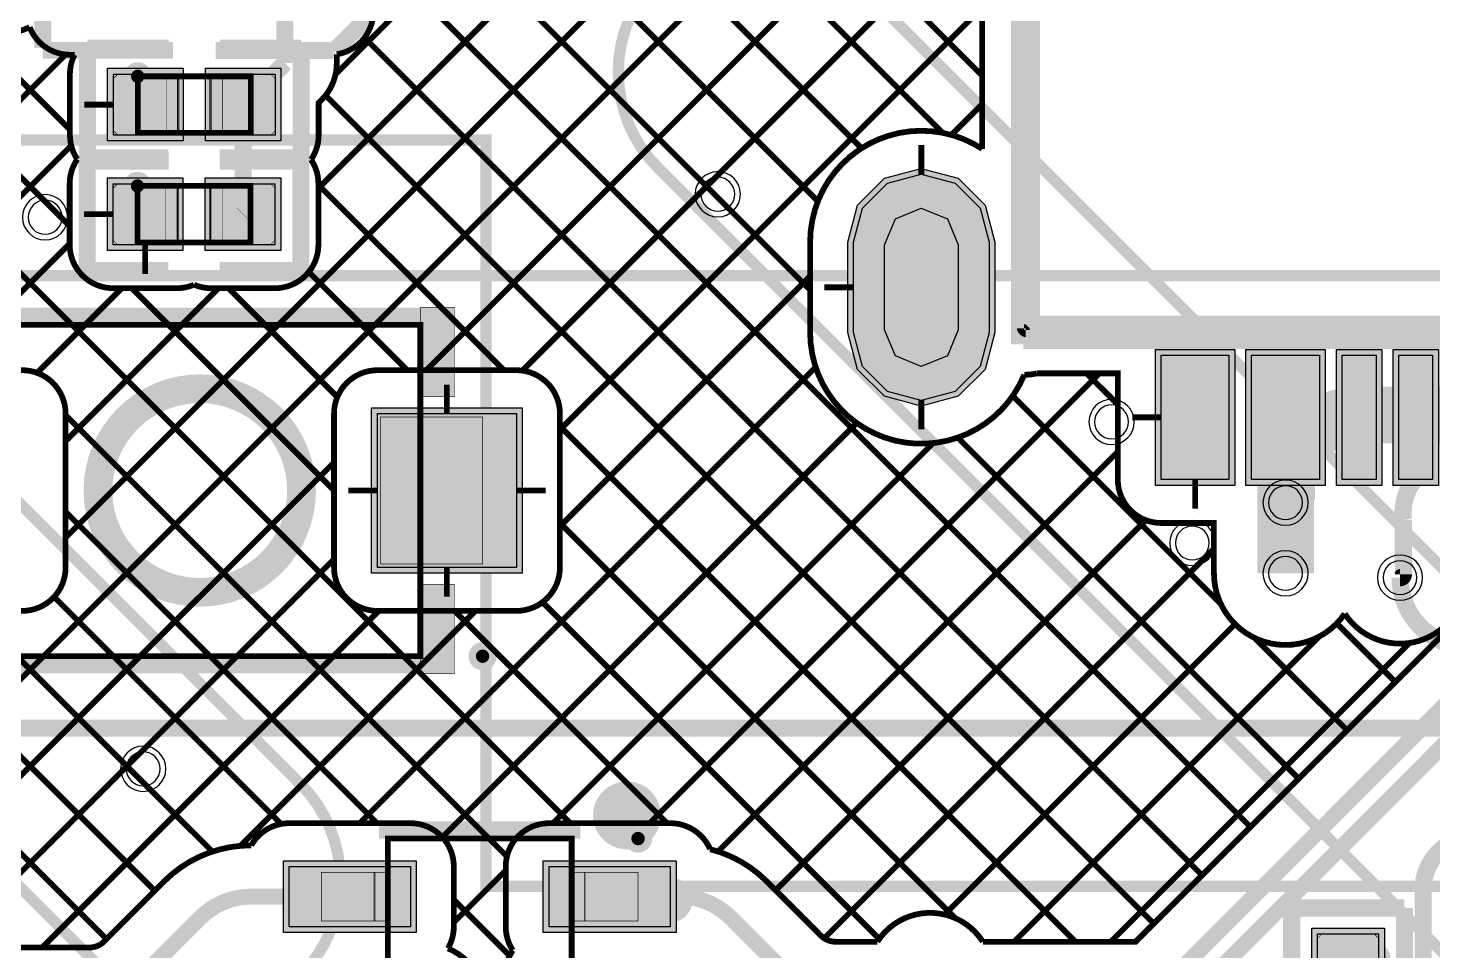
# Model space of a CAD drawing. Header units: millimetres. Extents: x -3 to 238, y -92 to 6.
# Drawn here: x 176.98 to 189.4, y -11.97 to -3.81 of the extents above; entities that cross this region are included whole.
import ezdxf

# ---------------------------------------------------------------- set-up
doc = ezdxf.new("R2010")
doc.units = ezdxf.units.MM
doc.header["$MEASUREMENT"] = 0
for name, color, linetype, true_color in [('Board-Outline-Layer', 7, 'Continuous', 0xff00ff), ('Bottom-Layer', 7, 'Continuous', 0x0000ff), ('Bottom-Paste-Mask-Layer', 7, 'Continuous', 0x800000), ('Bottom-Silkscreen-Layer', 7, 'Continuous', 0x66cc33), ('Bottom-Solder-Mask-Layer', 7, 'Continuous', 0xaa00ff), ('Component-Marking-Layer', 7, 'Continuous', 0x66ffcc), ('Component-Shape-Layer', 7, 'Continuous', 0x00cccc), ('Document-Layer', 7, 'Continuous', 0xffffff), ('Hole-Layer', 7, 'Continuous', 0x222222), ('Multi-Layer', 7, 'Continuous', 0xc0c0c0), ('Pin-Floating-Layer', 7, 'Continuous', 0xff99ff), ('Pin-Soldering-Layer', 7, 'Continuous', 0xcc9999), ('Top-Layer', 7, 'Continuous', 0xff0000), ('Top-Paste-Mask-Layer', 7, 'Continuous', 0x808080), ('Top-Solder-Mask-Layer', 7, 'Continuous', 0x800080)]:
    doc.layers.add(name, color=color, linetype=linetype, true_color=true_color)

msp = doc.modelspace()

# ---------------------------------------------------------------- hatches: boundary and pattern name
at = {"layer": 'Bottom-Layer'}
for points in [[(177.736, -4.758), (177.736, -4.218), (178.302, -4.218), (178.302, -4.758)], [(178.602, -4.758), (178.602, -4.218), (179.167, -4.218), (179.167, -4.758)], [(177.734, -5.727), (177.734, -5.187), (178.299, -5.187), (178.299, -5.727)], [(178.599, -5.727), (178.599, -5.187), (179.165, -5.187), (179.165, -5.727)], [(185.479, -6.503), (185.399, -6.803), (185.179, -7.023), (184.879, -7.103), (184.579, -7.023), (184.36, -6.803), (184.279, -6.503), (184.279, -5.703), (184.36, -5.403), (184.579, -5.183), (184.879, -5.103), (185.179, -5.183), (185.399, -5.403), (185.479, -5.703)], [(187.599, -6.703), (187.599, -7.803), (186.999, -7.803), (186.999, -6.703)], [(188.399, -6.703), (188.399, -7.803), (187.799, -7.803), (187.799, -6.703)], [(188.599, -7.803), (188.599, -6.703), (188.899, -6.703), (188.899, -7.803)], [(189.099, -7.803), (189.099, -6.703), (189.399, -6.703), (189.399, -7.803)], [(180.07, -8.58), (180.07, -7.22), (181.3, -7.22), (181.3, -8.58)], [(179.29, -11.224), (180.362, -11.224), (180.362, -11.756), (179.29, -11.756)], [(181.588, -11.224), (182.66, -11.224), (182.66, -11.756), (181.588, -11.756)], [(188.382, -11.819), (188.922, -11.819), (188.922, -12.385), (188.382, -12.385)]]:
    msp.add_hatch(color=256, dxfattribs=at).paths.add_polyline_path(points)
at = {"layer": 'Bottom-Paste-Mask-Layer'}
for points in [[(178.317, -4.258), (178.317, -4.718), (178.277, -4.758), (177.776, -4.758), (177.736, -4.718), (177.736, -4.258), (177.776, -4.218), (178.277, -4.218)], [(178.317, -4.258), (178.317, -4.718), (178.277, -4.758), (177.776, -4.758), (177.736, -4.718), (177.736, -4.258), (177.776, -4.218), (178.277, -4.218)], [(178.587, -4.258), (178.587, -4.718), (178.627, -4.758), (179.127, -4.758), (179.167, -4.718), (179.167, -4.258), (179.127, -4.218), (178.627, -4.218)], [(178.587, -4.258), (178.587, -4.718), (178.627, -4.758), (179.127, -4.758), (179.167, -4.718), (179.167, -4.258), (179.127, -4.218), (178.627, -4.218)], [(178.314, -5.227), (178.314, -5.687), (178.274, -5.727), (177.774, -5.727), (177.734, -5.687), (177.734, -5.227), (177.774, -5.187), (178.274, -5.187)], [(178.314, -5.227), (178.314, -5.687), (178.274, -5.727), (177.774, -5.727), (177.734, -5.687), (177.734, -5.227), (177.774, -5.187), (178.274, -5.187)], [(178.584, -5.227), (178.584, -5.687), (178.624, -5.727), (179.125, -5.727), (179.165, -5.687), (179.165, -5.227), (179.125, -5.187), (178.624, -5.187)], [(178.584, -5.227), (178.584, -5.687), (178.624, -5.727), (179.125, -5.727), (179.165, -5.687), (179.165, -5.227), (179.125, -5.187), (178.624, -5.187)], [(185.479, -6.503), (185.399, -6.803), (185.179, -7.023), (184.879, -7.103), (184.579, -7.023), (184.36, -6.803), (184.279, -6.503), (184.279, -5.703), (184.36, -5.403), (184.579, -5.183), (184.879, -5.103), (185.179, -5.183), (185.399, -5.403), (185.479, -5.703)], [(180.07, -8.58), (180.07, -7.22), (181.3, -7.22), (181.3, -8.58)], [(179.29, -11.224), (180.362, -11.224), (180.362, -11.756), (179.29, -11.756)], [(181.588, -11.224), (182.66, -11.224), (182.66, -11.756), (181.588, -11.756)], [(188.882, -12.4), (188.422, -12.4), (188.382, -12.36), (188.382, -11.859), (188.422, -11.819), (188.882, -11.819), (188.922, -11.859), (188.922, -12.36)], [(188.882, -12.4), (188.422, -12.4), (188.382, -12.36), (188.382, -11.859), (188.422, -11.819), (188.882, -11.819), (188.922, -11.859), (188.922, -12.36)]]:
    msp.add_hatch(color=256, dxfattribs=at).paths.add_polyline_path(points)
at = {"layer": 'Bottom-Silkscreen-Layer'}
for points in [[(180.45, -6.283), (180.45, -7.068), (180.755, -7.068), (180.755, -6.283)], [(180.45, -6.283), (180.45, -7.068), (180.755, -7.068), (180.755, -6.283)], [(180.45, -9.517), (180.45, -8.732), (180.755, -8.732), (180.755, -9.517)], [(180.45, -9.517), (180.45, -8.732), (180.755, -8.732), (180.755, -9.517)]]:
    msp.add_hatch(color=256, dxfattribs=at).paths.add_polyline_path(points)
at = {"layer": 'Bottom-Solder-Mask-Layer'}
for points in [[(177.685, -4.809), (177.685, -4.167), (178.352, -4.167), (178.352, -4.809)], [(178.551, -4.809), (178.551, -4.167), (179.218, -4.167), (179.218, -4.809)], [(185.53, -6.503), (185.443, -6.829), (185.205, -7.067), (184.879, -7.154), (184.554, -7.067), (184.316, -6.829), (184.228, -6.503), (184.228, -5.703), (184.316, -5.378), (184.554, -5.139), (184.879, -5.052), (185.205, -5.139), (185.443, -5.378), (185.53, -5.703)], [(177.683, -5.778), (177.683, -5.136), (178.35, -5.136), (178.35, -5.778)], [(178.549, -5.778), (178.549, -5.136), (179.216, -5.136), (179.216, -5.778)], [(187.65, -6.652), (187.65, -7.854), (186.949, -7.854), (186.949, -6.652)], [(188.45, -6.652), (188.45, -7.854), (187.749, -7.854), (187.749, -6.652)], [(188.549, -7.854), (188.549, -6.652), (188.95, -6.652), (188.95, -7.854)], [(189.049, -7.854), (189.049, -6.652), (189.45, -6.652), (189.45, -7.854)], [(180.019, -8.631), (180.019, -7.169), (181.351, -7.169), (181.351, -8.631)], [(179.239, -11.173), (180.413, -11.173), (180.413, -11.807), (179.239, -11.807)], [(181.537, -11.173), (182.711, -11.173), (182.711, -11.807), (181.537, -11.807)], [(188.331, -11.769), (188.973, -11.769), (188.973, -12.436), (188.331, -12.436)]]:
    msp.add_hatch(color=256, dxfattribs=at).paths.add_polyline_path(points)
at = {"layer": 'Component-Marking-Layer'}
for points in [[(177.892, -4.238, 1), (178.012, -4.238, 1)], [(177.892, -4.238, 1), (178.012, -4.238, 1)], [(177.89, -5.207, 1), (178.009, -5.207, 1)], [(177.89, -5.207, 1), (178.009, -5.207, 1)], [(180.941, -9.365, 1), (181.06, -9.365, 1)], [(180.941, -9.365, 1), (181.06, -9.365, 1)], [(182.315, -10.977, 1), (182.435, -10.977, 1)], [(182.315, -10.977, 1), (182.435, -10.977, 1)]]:
    msp.add_hatch(color=256, dxfattribs=at).paths.add_polyline_path(points)
at = {"layer": 'Hole-Layer'}
msp.add_hatch(color=256, dxfattribs=at).paths.add_polyline_path([(185.204, -6.478), (185.109, -6.708), (184.879, -6.803), (184.65, -6.708), (184.554, -6.478), (184.554, -5.728), (184.65, -5.498), (184.879, -5.403), (185.109, -5.498), (185.204, -5.728)])
at = {"layer": 'Multi-Layer'}
msp.add_hatch(color=256, dxfattribs=at).paths.add_polyline_path([(185.479, -6.503), (185.399, -6.803), (185.179, -7.023), (184.879, -7.103), (184.579, -7.023), (184.36, -6.803), (184.279, -6.503), (184.279, -5.703), (184.36, -5.403), (184.579, -5.183), (184.879, -5.103), (185.179, -5.183), (185.399, -5.403), (185.479, -5.703)])
msp.add_hatch(color=256, dxfattribs=at).paths.add_polyline_path([(185.479, -6.503), (185.399, -6.803), (185.179, -7.023), (184.879, -7.103), (184.579, -7.023), (184.36, -6.803), (184.279, -6.503), (184.279, -5.703), (184.36, -5.403), (184.579, -5.183), (184.879, -5.103), (185.179, -5.183), (185.399, -5.403), (185.479, -5.703)])
msp.add_hatch(color=256, dxfattribs=at).paths.add_polyline_path([(185.479, -6.503), (185.399, -6.803), (185.179, -7.023), (184.879, -7.103), (184.579, -7.023), (184.36, -6.803), (184.279, -6.503), (184.279, -5.703), (184.36, -5.403), (184.579, -5.183), (184.879, -5.103), (185.179, -5.183), (185.399, -5.403), (185.479, -5.703)])
at = {"layer": 'Pin-Floating-Layer'}
for points in [[(180.04, -11.275), (180.04, -11.705), (180.172, -11.705), (180.172, -11.275)], [(180.04, -11.275), (180.04, -11.705), (180.172, -11.705), (180.172, -11.275)], [(181.778, -11.275), (181.778, -11.705), (181.91, -11.705), (181.91, -11.275)], [(181.778, -11.275), (181.778, -11.705), (181.91, -11.705), (181.91, -11.275)]]:
    msp.add_hatch(color=256, dxfattribs=at).paths.add_polyline_path(points)
at = {"layer": 'Pin-Soldering-Layer'}
for points in [[(178.203, -4.738), (178.203, -4.238), (177.953, -4.238), (177.953, -4.738)], [(178.203, -4.738), (178.203, -4.238), (177.953, -4.238), (177.953, -4.738)], [(178.703, -4.238), (178.703, -4.738), (178.953, -4.738), (178.953, -4.238)], [(178.703, -4.238), (178.703, -4.738), (178.953, -4.738), (178.953, -4.238)], [(178.2, -5.707), (178.2, -5.207), (177.95, -5.207), (177.95, -5.707)], [(178.2, -5.707), (178.2, -5.207), (177.95, -5.207), (177.95, -5.707)], [(178.701, -5.207), (178.701, -5.707), (178.951, -5.707), (178.951, -5.207)], [(178.701, -5.207), (178.701, -5.707), (178.951, -5.707), (178.951, -5.207)], [(181, -8.55), (181, -7.25), (180.1, -7.25), (180.1, -8.55)], [(181, -8.55), (181, -7.25), (180.1, -7.25), (180.1, -8.55)], [(180.05, -11.275), (180.05, -11.705), (179.575, -11.705), (179.575, -11.275)], [(180.05, -11.275), (180.05, -11.705), (179.575, -11.705), (179.575, -11.275)], [(181.9, -11.275), (181.9, -11.705), (182.375, -11.705), (182.375, -11.275)], [(181.9, -11.275), (181.9, -11.705), (182.375, -11.705), (182.375, -11.275)]]:
    msp.add_hatch(color=256, dxfattribs=at).paths.add_polyline_path(points)
at = {"layer": 'Top-Layer'}
msp.add_hatch(color=256, dxfattribs=at).paths.add_polyline_path([(185.479, -6.503), (185.399, -6.803), (185.179, -7.023), (184.879, -7.103), (184.579, -7.023), (184.36, -6.803), (184.279, -6.503), (184.279, -5.703), (184.36, -5.403), (184.579, -5.183), (184.879, -5.103), (185.179, -5.183), (185.399, -5.403), (185.479, -5.703)])
at = {"layer": 'Top-Paste-Mask-Layer'}
msp.add_hatch(color=256, dxfattribs=at).paths.add_polyline_path([(185.479, -6.503), (185.399, -6.803), (185.179, -7.023), (184.879, -7.103), (184.579, -7.023), (184.36, -6.803), (184.279, -6.503), (184.279, -5.703), (184.36, -5.403), (184.579, -5.183), (184.879, -5.103), (185.179, -5.183), (185.399, -5.403), (185.479, -5.703)])
at = {"layer": 'Top-Solder-Mask-Layer'}
msp.add_hatch(color=256, dxfattribs=at).paths.add_polyline_path([(185.53, -6.503), (185.443, -6.829), (185.205, -7.067), (184.879, -7.154), (184.554, -7.067), (184.316, -6.829), (184.228, -6.503), (184.228, -5.703), (184.316, -5.378), (184.554, -5.139), (184.879, -5.052), (185.205, -5.139), (185.443, -5.378), (185.53, -5.703)])

# ---------------------------------------------------------------- linework, layer by layer
at = {"layer": 'Board-Outline-Layer', "const_width": 0.254}
msp.add_lwpolyline([(196.087, -0.003), (195.198, -0.003), (195.198, -6.48), (185.8, -6.48), (185.8, -0.003), (184.911, -0.003)], dxfattribs=at)
msp.add_lwpolyline([(196.087, -0.003), (195.198, -0.003), (195.198, -6.48), (185.8, -6.48), (185.8, -0.003), (184.911, -0.003)], dxfattribs=at)
at = {"layer": 'Board-Outline-Layer', "const_width": 0.1}
msp.add_lwpolyline([(185.801, -6.493, -0.414), (185.788, -6.48)], format="xyb", dxfattribs=at)
at = {"layer": 'Bottom-Layer'}
for points, const_width in [([(178.165, -0.396), (183.896, -6.127)], 0.0508), ([(179.019, -0.396), (183.965, -5.342)], 0.0508), ([(179.549, -5.227), (184.379, -0.396)], 0.0508), ([(179.7, -4.221), (183.525, -0.396)], 0.0508), ([(179.873, -0.396), (184.351, -4.874)], 0.0508), ([(180.727, -0.396), (185.069, -4.738)], 0.0508), ([(177.314, -8.316), (183.896, -1.734)], 0.0508), ([(174.056, -2.267), (177.35, -5.561)], 0.0508), ([(174.544, -11.94), (183.896, -2.588)], 0.0508), ([(174.056, -3.121), (181.776, -10.841)], 0.0508), ([(180.035, -3.121), (187.788, -10.874)], 0.0508), ([(179.252, -3.264), (179.252, -4.121)], 0.152), ([(180.502, -6.836), (184.073, -3.266)], 0.0508), ([(181.352, -6.84), (184.559, -3.633)], 0.0508), ([(181.684, -7.363), (185.417, -3.63)], 0.0508), ([(184.872, -3.687), (185.417, -4.232)], 0.0508), ([(176.395, -3.751), (177.352, -4.709)], 0.0508), ([(179.957, -3.897), (187.361, -11.301)], 0.0508), ([(169.419, -11.94), (177.314, -4.045)], 0.0508), ([(179.252, -4.121), (178.884, -4.488)], 0.152), ([(170.139, -4.33), (177.675, -11.865)], 0.0508), ([(177.739, -4.488), (177.479, -4.488)], 0.0508), ([(178.884, -4.488), (178.884, -5.455)], 0.152), ([(179.612, -4.406), (186.934, -11.728)], 0.0508), ([(185.145, -4.756), (185.417, -4.484)], 0.0508), ([(170.273, -11.94), (177.364, -4.85)], 0.0508), ([(184.879, -5.106), (184.879, -4.846)], 0.0508), ([(179.549, -5.197), (181.188, -6.836)], 0.0508), ([(177.736, -5.457), (177.477, -5.457)], 0.0508), ([(178.884, -5.455), (178.882, -5.457)], 0.152), ([(176.231, -6.836), (177.35, -5.717)], 0.0508), ([(178.017, -5.724), (178.017, -5.984)], 0.0508), ([(179.464, -5.967), (180.334, -6.836)], 0.0508), ([(177.062, -6.86), (177.811, -6.111)], 0.0508), ([(177.314, -7.462), (178.665, -6.111)], 0.0508), ([(177.9, -6.111), (179.687, -7.898)], 0.0508), ([(178.754, -6.111), (179.716, -7.073)], 0.0508), ([(181.684, -8.217), (183.896, -6.005)], 0.0508), ([(184.282, -6.103), (184.023, -6.103)], 0.0508), ([(179.914, -10.841), (183.945, -6.81)], 0.0508), ([(180.685, -7.223), (180.685, -6.963)], 0.0508), ([(182.477, -10.841), (186.454, -6.864)], 0.0508), ([(186.34, -6.864), (186.616, -7.139)], 0.0508), ([(184.879, -7.1), (184.879, -7.36)], 0.0508), ([(185.687, -7.064), (187.528, -8.905)], 0.0508), ([(188.099, -8.007), (188.099, -7.253)], 0.5), ([(189.249, -7.253), (189.249, -7.791)], 0.152), ([(177.314, -7.233), (181.215, -11.135)], 0.0508), ([(180.645, -10.964), (184.307, -7.303)], 0.0508), ([(181.684, -7.332), (186.241, -11.889)], 0.0508), ([(187.002, -7.253), (186.743, -7.253)], 0.0508), ([(185.201, -7.432), (188.215, -10.447)], 0.0508), ([(181.623, -10.841), (184.982, -7.481)], 0.0508), ([(183.081, -11.091), (186.616, -7.556)], 0.0508), ([(175.398, -11.94), (179.687, -7.651)], 0.0508), ([(187.299, -7.8), (187.299, -8.06)], 0.0508), ([(188.099, -8.632), (188.099, -8.007)], 0.5), ([(180.073, -7.9), (179.814, -7.9)], 0.0508), ([(181.298, -7.9), (181.557, -7.9)], 0.0508), ([(177.314, -8.087), (180.067, -10.841)], 0.0508), ([(181.684, -8.186), (185.177, -11.68)], 0.0508), ([(183.591, -11.435), (186.864, -8.162)], 0.0508), ([(189.141, -8.157), (189.141, -8.64)], 0.152), ([(184.021, -11.859), (187.466, -8.414)], 0.0508), ([(176.253, -11.94), (179.687, -8.506)], 0.0508), ([(180.685, -8.577), (180.685, -8.837)], 0.0508), ([(177.212, -8.84), (179.219, -10.847)], 0.0508), ([(175.619, -8.955), (178.102, -11.438)], 0.0508), ([(176.482, -8.964), (178.611, -11.092)], 0.0508), ([(177.107, -11.94), (180.083, -8.964)], 0.0508), ([(178.86, -11.041), (180.937, -8.964)], 0.0508), ([(180.753, -8.964), (182.63, -10.841)], 0.0508), ([(181.53, -8.887), (184.507, -11.864)], 0.0508), ([(185.085, -11.649), (187.653, -9.081)], 0.0508), ([(187.077, -12.227), (190.263, -9.04)], 0.14), ([(188.552, -9.075), (189.07, -9.593)], 0.0508), ([(185.7, -11.889), (188.397, -9.191)], 0.0508), ([(187.248, -12.398), (190.434, -9.211)], 0.14), ([(187.826, -9.204), (188.643, -10.02)], 0.0508), ([(186.554, -11.889), (189.195, -9.248)], 0.0508), ([(180.746, -11.718), (181.205, -11.258)], 0.0508), ([(178.955, -11.49), (179.826, -11.49)], 0.14), ([(182.124, -11.49), (182.743, -11.49)], 0.14), ([(189.315, -12.699), (189.315, -11.424)], 0.152), ([(180.746, -11.519), (181.24, -12.013)], 0.0508), ([(177.975, -12.207), (178.506, -11.676)], 0.14), ([(183.192, -11.676), (183.672, -12.156)], 0.14)]:
    msp.add_lwpolyline(points, dxfattribs=dict(at, const_width=const_width))
for points, const_width in [([(176.154, -3.284, 0.553), (176.996, -3.803, 0.31), (177.354, -4.047), (177.393, -4.047, 0.116), (177.352, -4.218)], 0.0508), ([(185.417, -3.527), (185.417, -4.879, 0.596), (183.896, -5.703), (183.896, -6.503, 0.822), (185.789, -6.876, 0.007), (185.801, -6.876, 0.065), (185.899, -6.864), (186.616, -6.864), (186.616, -7.803, 0.414), (186.999, -8.187), (187.466, -8.187), (187.466, -8.632, 0.738), (188.622, -8.989, 0.307), (189.228, -9.242, 0.307), (189.685, -8.772, 0.062)], 0.0508), ([(177.352, -4.218), (177.352, -4.758, 0.148), (177.417, -4.971, 0.151), (177.35, -5.187), (177.35, -5.727, 0.414), (177.734, -6.111), (178.299, -6.111, 0.101), (178.449, -6.08, 0.101), (178.599, -6.111), (179.165, -6.111, 0.414), (179.549, -5.727), (179.549, -5.187, 0.148), (179.484, -4.974, 0.151), (179.551, -4.758), (179.551, -4.472), (179.577, -4.446, 0.199), (179.711, -4.121), (179.711, -4.043, 0.369), (180.035, -3.664)], 0.0508), ([(179.687, -8.58, 0.414), (180.07, -8.964), (181.3, -8.964, 0.414), (181.684, -8.58), (181.684, -7.22, 0.414), (181.3, -6.836), (180.07, -6.836, 0.414), (179.687, -7.22), (179.687, -8.58)], 0.0508), ([(189.249, -7.791, 0.209), (189.141, -8.157)], 0.152), ([(189.111, -8.67, 0.414), (189.141, -8.64)], 0.152), ([(189.786, -8.876), (186.774, -11.889), (185.423, -11.889, 0.547), (184.49, -11.889), (184.121, -11.889, -0.199), (183.992, -11.836), (183.512, -11.355, 0.135), (183.012, -11.071, 0.298), (182.66, -10.841), (181.588, -10.841, 0.414), (181.205, -11.224), (181.205, -11.756, 0.145), (181.267, -11.965, 0.145), (181.205, -12.174)], 0.0508), ([(180.865, -12.063, 0.097), (180.694, -11.948, 0.132), (180.746, -11.756), (180.746, -11.224, 0.414), (180.362, -10.841), (179.29, -10.841, 0.271), (178.955, -11.037, 0.199), (178.185, -11.355), (177.654, -11.887, -0.199), (177.526, -11.94), (169.255, -11.94)], 0.0508), ([(189.774, -10.965, 0.414), (189.315, -11.424)], 0.152), ([(178.955, -11.49, 0.199), (178.506, -11.676)], 0.14), ([(183.192, -11.676, 0.199), (182.743, -11.49)], 0.14)]:
    msp.add_lwpolyline(points, format="xyb", dxfattribs=dict(at, const_width=const_width))
for points in [[(177.736, -4.758), (177.736, -4.218), (178.302, -4.218), (178.302, -4.758)], [(178.602, -4.758), (178.602, -4.218), (179.167, -4.218), (179.167, -4.758)], [(177.734, -5.727), (177.734, -5.187), (178.299, -5.187), (178.299, -5.727)], [(178.599, -5.727), (178.599, -5.187), (179.165, -5.187), (179.165, -5.727)], [(185.479, -6.503), (185.399, -6.803), (185.179, -7.023), (184.879, -7.103), (184.579, -7.023), (184.36, -6.803), (184.279, -6.503), (184.279, -5.703), (184.36, -5.403), (184.579, -5.183), (184.879, -5.103), (185.179, -5.183), (185.399, -5.403), (185.479, -5.703)], [(187.599, -6.703), (187.599, -7.803), (186.999, -7.803), (186.999, -6.703)], [(188.399, -6.703), (188.399, -7.803), (187.799, -7.803), (187.799, -6.703)], [(188.599, -7.803), (188.599, -6.703), (188.899, -6.703), (188.899, -7.803)], [(189.099, -7.803), (189.099, -6.703), (189.399, -6.703), (189.399, -7.803)], [(180.07, -8.58), (180.07, -7.22), (181.3, -7.22), (181.3, -8.58)], [(179.29, -11.224), (180.362, -11.224), (180.362, -11.756), (179.29, -11.756)], [(181.588, -11.224), (182.66, -11.224), (182.66, -11.756), (181.588, -11.756)], [(188.382, -11.819), (188.922, -11.819), (188.922, -12.385), (188.382, -12.385)]]:
    msp.add_lwpolyline(points, close=True, dxfattribs=at)
at = {"layer": 'Bottom-Layer', "const_width": 0.0508}
msp.add_lwpolyline([(175.317, -8.58, 0.414), (175.7, -8.964), (176.93, -8.964, 0.414), (177.314, -8.58), (177.314, -7.22, 0.414), (176.93, -6.836), (175.7, -6.836, 0.414), (175.317, -7.22), (175.317, -7.33, 0.377), (174.808, -7.908, 0.377), (175.317, -8.487)], format="xyb", close=True, dxfattribs=at)
at = {"layer": 'Bottom-Paste-Mask-Layer', "const_width": 0.00508}
for points in [[(178.317, -4.258), (178.317, -4.718), (178.277, -4.758), (177.776, -4.758), (177.736, -4.718), (177.736, -4.258), (177.776, -4.218), (178.277, -4.218)], [(178.317, -4.258), (178.317, -4.718), (178.277, -4.758), (177.776, -4.758), (177.736, -4.718), (177.736, -4.258), (177.776, -4.218), (178.277, -4.218)], [(178.587, -4.258), (178.587, -4.718), (178.627, -4.758), (179.127, -4.758), (179.167, -4.718), (179.167, -4.258), (179.127, -4.218), (178.627, -4.218)], [(178.587, -4.258), (178.587, -4.718), (178.627, -4.758), (179.127, -4.758), (179.167, -4.718), (179.167, -4.258), (179.127, -4.218), (178.627, -4.218)], [(178.314, -5.227), (178.314, -5.687), (178.274, -5.727), (177.774, -5.727), (177.734, -5.687), (177.734, -5.227), (177.774, -5.187), (178.274, -5.187)], [(178.314, -5.227), (178.314, -5.687), (178.274, -5.727), (177.774, -5.727), (177.734, -5.687), (177.734, -5.227), (177.774, -5.187), (178.274, -5.187)], [(178.584, -5.227), (178.584, -5.687), (178.624, -5.727), (179.125, -5.727), (179.165, -5.687), (179.165, -5.227), (179.125, -5.187), (178.624, -5.187)], [(178.584, -5.227), (178.584, -5.687), (178.624, -5.727), (179.125, -5.727), (179.165, -5.687), (179.165, -5.227), (179.125, -5.187), (178.624, -5.187)], [(188.882, -12.4), (188.422, -12.4), (188.382, -12.36), (188.382, -11.859), (188.422, -11.819), (188.882, -11.819), (188.922, -11.859), (188.922, -12.36)], [(188.882, -12.4), (188.422, -12.4), (188.382, -12.36), (188.382, -11.859), (188.422, -11.819), (188.882, -11.819), (188.922, -11.859), (188.922, -12.36)]]:
    msp.add_lwpolyline(points, close=True, dxfattribs=at)
at = {"layer": 'Bottom-Paste-Mask-Layer'}
for points in [[(185.479, -6.503), (185.399, -6.803), (185.179, -7.023), (184.879, -7.103), (184.579, -7.023), (184.36, -6.803), (184.279, -6.503), (184.279, -5.703), (184.36, -5.403), (184.579, -5.183), (184.879, -5.103), (185.179, -5.183), (185.399, -5.403), (185.479, -5.703)], [(180.07, -8.58), (180.07, -7.22), (181.3, -7.22), (181.3, -8.58)], [(179.29, -11.224), (180.362, -11.224), (180.362, -11.756), (179.29, -11.756)], [(181.588, -11.224), (182.66, -11.224), (182.66, -11.756), (181.588, -11.756)]]:
    msp.add_lwpolyline(points, close=True, dxfattribs=at)
at = {"layer": 'Bottom-Silkscreen-Layer'}
for points, const_width in [([(177.112, -2.508), (177.112, -3.987)], 0.15), ([(177.112, -2.508), (177.112, -3.987)], 0.15), ([(179.992, -3.71), (179.692, -4.01)], 0.15), ([(179.992, -3.71), (179.692, -4.01)], 0.15), ([(178.262, -4.008), (177.112, -4.008)], 0.15), ([(178.262, -4.008), (177.112, -4.008)], 0.15), ([(178.225, -3.989), (177.507, -3.989)], 0.152), ([(177.507, -3.989), (177.507, -4.987)], 0.152), ([(178.225, -3.989), (177.507, -3.989)], 0.152), ([(177.507, -3.989), (177.507, -4.987)], 0.152), ([(178.642, -4.01), (179.692, -4.01)], 0.15), ([(178.642, -4.01), (179.692, -4.01)], 0.15), ([(178.678, -3.989), (179.396, -3.989)], 0.152), ([(178.678, -3.989), (179.396, -3.989)], 0.152), ([(179.396, -3.989), (179.396, -4.987)], 0.152), ([(179.396, -3.989), (179.396, -4.987)], 0.152), ([(178.223, -4.958), (177.505, -4.958)], 0.152), ([(177.505, -4.958), (177.505, -5.956)], 0.152), ([(178.223, -4.958), (177.505, -4.958)], 0.152), ([(177.505, -4.958), (177.505, -5.956)], 0.152), ([(177.507, -4.987), (178.225, -4.987)], 0.152), ([(177.507, -4.987), (178.225, -4.987)], 0.152), ([(178.676, -4.958), (179.394, -4.958)], 0.152), ([(178.676, -4.958), (179.394, -4.958)], 0.152), ([(179.396, -4.987), (178.678, -4.987)], 0.152), ([(179.396, -4.987), (178.678, -4.987)], 0.152), ([(179.394, -4.958), (179.394, -5.956)], 0.152), ([(179.394, -4.958), (179.394, -5.956)], 0.152), ([(177.505, -5.956), (178.223, -5.956)], 0.152), ([(177.505, -5.956), (178.223, -5.956)], 0.152), ([(179.394, -5.956), (178.676, -5.956)], 0.152), ([(179.394, -5.956), (178.676, -5.956)], 0.152), ([(180.527, -6.359), (176.474, -6.359)], 0.152), ([(180.527, -6.359), (176.474, -6.359)], 0.152), ([(180.527, -9.441), (176.474, -9.441)], 0.152), ([(180.527, -9.441), (176.474, -9.441)], 0.152), ([(181.865, -10.901), (180.086, -10.901)], 0.152), ([(181.865, -10.901), (180.086, -10.901)], 0.152), ([(189.15, -11.591), (188.153, -11.591)], 0.152), ([(188.153, -11.591), (188.153, -12.309)], 0.152), ([(189.15, -11.591), (188.153, -11.591)], 0.152), ([(188.153, -11.591), (188.153, -12.309)], 0.152), ([(189.15, -12.309), (189.15, -11.591)], 0.152), ([(189.15, -12.309), (189.15, -11.591)], 0.152)]:
    msp.add_lwpolyline(points, dxfattribs=dict(at, const_width=const_width))
at = {"layer": 'Bottom-Silkscreen-Layer', "const_width": 0.00508}
for points in [[(180.45, -6.283), (180.45, -7.068), (180.755, -7.068), (180.755, -6.283)], [(180.45, -6.283), (180.45, -7.068), (180.755, -7.068), (180.755, -6.283)], [(180.45, -9.517), (180.45, -8.732), (180.755, -8.732), (180.755, -9.517)], [(180.45, -9.517), (180.45, -8.732), (180.755, -8.732), (180.755, -9.517)]]:
    msp.add_lwpolyline(points, close=True, dxfattribs=at)
at = {"layer": 'Bottom-Silkscreen-Layer', "const_width": 0.1}
msp.add_lwpolyline([(185.775, -6.467, 0.414), (185.788, -6.48)], format="xyb", dxfattribs=at)
at = {"layer": 'Bottom-Silkscreen-Layer'}
for points, const_width in [([(177.6, -7.9, 1), (179.4, -7.9, 1)], 0.254), ([(177.6, -7.9, 1), (179.4, -7.9, 1)], 0.254), ([(182.127, -10.772, 1), (182.427, -10.772, 1)], 0.3), ([(182.127, -10.772, 1), (182.427, -10.772, 1)], 0.3)]:
    msp.add_lwpolyline(points, format="xyb", close=True, dxfattribs=dict(at, const_width=const_width))
at = {"layer": 'Bottom-Solder-Mask-Layer'}
for points in [[(177.685, -4.809), (177.685, -4.167), (178.352, -4.167), (178.352, -4.809)], [(178.551, -4.809), (178.551, -4.167), (179.218, -4.167), (179.218, -4.809)], [(185.53, -6.503), (185.443, -6.829), (185.205, -7.067), (184.879, -7.154), (184.554, -7.067), (184.316, -6.829), (184.228, -6.503), (184.228, -5.703), (184.316, -5.378), (184.554, -5.139), (184.879, -5.052), (185.205, -5.139), (185.443, -5.378), (185.53, -5.703)], [(177.683, -5.778), (177.683, -5.136), (178.35, -5.136), (178.35, -5.778)], [(178.549, -5.778), (178.549, -5.136), (179.216, -5.136), (179.216, -5.778)], [(187.65, -6.652), (187.65, -7.854), (186.949, -7.854), (186.949, -6.652)], [(188.45, -6.652), (188.45, -7.854), (187.749, -7.854), (187.749, -6.652)], [(188.549, -7.854), (188.549, -6.652), (188.95, -6.652), (188.95, -7.854)], [(189.049, -7.854), (189.049, -6.652), (189.45, -6.652), (189.45, -7.854)], [(180.019, -8.631), (180.019, -7.169), (181.351, -7.169), (181.351, -8.631)], [(179.239, -11.173), (180.413, -11.173), (180.413, -11.807), (179.239, -11.807)], [(181.537, -11.173), (182.711, -11.173), (182.711, -11.807), (181.537, -11.807)], [(188.331, -11.769), (188.973, -11.769), (188.973, -12.436), (188.331, -12.436)]]:
    msp.add_lwpolyline(points, close=True, dxfattribs=at)
at = {"layer": 'Component-Marking-Layer', "const_width": 0.129}
for points in [[(177.892, -4.238, 1), (178.012, -4.238), (178.012, -4.238, 1), (177.892, -4.238)], [(177.892, -4.238, 1), (178.012, -4.238), (178.012, -4.238, 1), (177.892, -4.238)], [(177.89, -5.207, 1), (178.009, -5.207), (178.009, -5.207, 1), (177.89, -5.207)], [(177.89, -5.207, 1), (178.009, -5.207), (178.009, -5.207, 1), (177.89, -5.207)], [(180.941, -9.365, 1), (181.06, -9.365), (181.06, -9.365, 1), (180.941, -9.365)], [(180.941, -9.365, 1), (181.06, -9.365), (181.06, -9.365, 1), (180.941, -9.365)], [(188.842, -12.035, 1), (188.962, -12.035), (188.962, -12.035, 1), (188.842, -12.035)], [(188.842, -12.035, 1), (188.962, -12.035), (188.962, -12.035, 1), (188.842, -12.035)]]:
    msp.add_lwpolyline(points, format="xyb", dxfattribs=at)
msp.add_lwpolyline([(182.315, -10.977, 1), (182.435, -10.977, 1)], format="xyb", close=True, dxfattribs=at)
msp.add_lwpolyline([(182.315, -10.977, 1), (182.435, -10.977, 1)], format="xyb", close=True, dxfattribs=at)
at = {"layer": 'Component-Shape-Layer', "const_width": 0.0508}
for points in [[(177.952, -4.238), (177.952, -4.738), (178.952, -4.738), (178.952, -4.238)], [(177.952, -4.238), (177.952, -4.738), (178.952, -4.738), (178.952, -4.238)], [(177.949, -5.207), (177.949, -5.707), (178.949, -5.707), (178.949, -5.207)], [(177.949, -5.207), (177.949, -5.707), (178.949, -5.707), (178.949, -5.207)], [(180.45, -9.365), (180.45, -6.435), (176.55, -6.435), (176.55, -9.365)], [(180.45, -9.365), (180.45, -6.435), (176.55, -6.435), (176.55, -9.365)], [(180.162, -10.977), (180.162, -13.903), (181.788, -13.903), (181.788, -10.977)], [(180.162, -10.977), (180.162, -13.903), (181.788, -13.903), (181.788, -10.977)]]:
    msp.add_lwpolyline(points, close=True, dxfattribs=at)
at = {"layer": 'Document-Layer', "const_width": 0.1}
for points in [[(63.099, 0), (185.83, 0), (185.83, -6.6), (195.17, -6.6), (195.17, 0), (225.6, 0, -0.414), (228.6, -3), (228.6, -83.2, -0.414), (225.6, -86.2), (3, -86.2, -0.414)], [(69.099, -6), (209.5, -6, -0.414), (212.5, -9), (212.5, -21, 0.414), (215.5, -24), (225.6, -24, 0.414), (228.6, -21), (228.6, -3, 0.414), (225.6, 0), (63.099, 0, 0.414)]]:
    msp.add_lwpolyline(points, format="xyb", dxfattribs=at)
at = {"layer": 'Document-Layer'}
for points, const_width in [([(172.249, -3.351, 1), (170.552, -5.049), (177.694, -12.191, 1), (179.391, -10.494)], 0.1), ([(184.249, -3.351, 1), (182.552, -5.049), (189.694, -12.191, 1), (191.392, -10.494)], 0.1), ([(223.8, -4.8), (223.8, -81.4), (4.8, -81.4), (4.8, -4.8), (11.299, -4.8), (11.299, -9, 0.414), (19.099, -16.8), (25.099, -16.8, 0.801), (27.783, -4.8), (48.416, -4.8, 0.801), (51.099, -16.8), (57.099, -16.8, 0.414), (64.899, -9), (64.899, -4.8), (181.03, -4.8), (181.03, -11.4), (199.97, -11.4), (199.97, -4.8)], 0.1), ([(182.555, -11.52, 1), (182.755, -11.52, 1)], 0.2), ([(182.555, -11.52, 1), (182.755, -11.52, 1)], 0.2)]:
    msp.add_lwpolyline(points, format="xyb", close=True, dxfattribs=dict(at, const_width=const_width))
at = {"layer": 'Document-Layer', "const_width": 0.15}
msp.add_lwpolyline([(171.45, -10), (190.5, -10)], dxfattribs=at)
msp.add_lwpolyline([(171.45, -10), (190.5, -10)], dxfattribs=at)
at = {"layer": 'Hole-Layer'}
for points in [[(182.93, -5.28, 1), (183.23, -5.28, 1)], [(176.983, -5.484, 1), (177.283, -5.484, 1)], [(186.411, -7.293, 1), (186.711, -7.293, 1)], [(187.949, -8.007, 1), (188.249, -8.007, 1)], [(187.125, -8.364, 1), (187.425, -8.364, 1)], [(187.949, -8.632, 1), (188.249, -8.632, 1)], [(188.961, -8.67, 1), (189.261, -8.67, 1)], [(177.85, -10.36, 1), (178.15, -10.36, 1)]]:
    msp.add_lwpolyline(points, format="xyb", close=True, dxfattribs=at)
msp.add_lwpolyline([(185.204, -6.478), (185.109, -6.708), (184.879, -6.803), (184.65, -6.708), (184.554, -6.478), (184.554, -5.728), (184.65, -5.498), (184.879, -5.403), (185.109, -5.498), (185.204, -5.728)], close=True, dxfattribs=at)
at = {"layer": 'Multi-Layer'}
for points in [[(182.88, -5.28, 1), (183.28, -5.28, 1)], [(176.933, -5.484, 1), (177.333, -5.484, 1)], [(186.361, -7.293, 1), (186.761, -7.293, 1)], [(187.899, -8.007, 1), (188.299, -8.007, 1)], [(187.075, -8.364, 1), (187.475, -8.364, 1)], [(187.899, -8.632, 1), (188.299, -8.632, 1)], [(188.911, -8.67, 1), (189.311, -8.67, 1)], [(177.8, -10.36, 1), (178.2, -10.36, 1)]]:
    msp.add_lwpolyline(points, format="xyb", close=True, dxfattribs=at)
msp.add_lwpolyline([(185.479, -6.503), (185.399, -6.803), (185.179, -7.023), (184.879, -7.103), (184.579, -7.023), (184.36, -6.803), (184.279, -6.503), (184.279, -5.703), (184.36, -5.403), (184.579, -5.183), (184.879, -5.103), (185.179, -5.183), (185.399, -5.403), (185.479, -5.703)], close=True, dxfattribs=at)
msp.add_lwpolyline([(185.479, -6.503), (185.399, -6.803), (185.179, -7.023), (184.879, -7.103), (184.579, -7.023), (184.36, -6.803), (184.279, -6.503), (184.279, -5.703), (184.36, -5.403), (184.579, -5.183), (184.879, -5.103), (185.179, -5.183), (185.399, -5.403), (185.479, -5.703)], close=True, dxfattribs=at)
msp.add_lwpolyline([(185.479, -6.503), (185.399, -6.803), (185.179, -7.023), (184.879, -7.103), (184.579, -7.023), (184.36, -6.803), (184.279, -6.503), (184.279, -5.703), (184.36, -5.403), (184.579, -5.183), (184.879, -5.103), (185.179, -5.183), (185.399, -5.403), (185.479, -5.703)], close=True, dxfattribs=at)
at = {"layer": 'Pin-Floating-Layer', "const_width": 0.00508}
for points in [[(180.04, -11.275), (180.04, -11.705), (180.172, -11.705), (180.172, -11.275)], [(180.04, -11.275), (180.04, -11.705), (180.172, -11.705), (180.172, -11.275)], [(181.778, -11.275), (181.778, -11.705), (181.91, -11.705), (181.91, -11.275)], [(181.778, -11.275), (181.778, -11.705), (181.91, -11.705), (181.91, -11.275)]]:
    msp.add_lwpolyline(points, close=True, dxfattribs=at)
at = {"layer": 'Pin-Soldering-Layer', "const_width": 0.00508}
for points in [[(178.203, -4.738), (178.203, -4.238), (177.953, -4.238), (177.953, -4.738)], [(178.203, -4.738), (178.203, -4.238), (177.953, -4.238), (177.953, -4.738)], [(178.703, -4.238), (178.703, -4.738), (178.953, -4.738), (178.953, -4.238)], [(178.703, -4.238), (178.703, -4.738), (178.953, -4.738), (178.953, -4.238)], [(178.2, -5.707), (178.2, -5.207), (177.95, -5.207), (177.95, -5.707)], [(178.2, -5.707), (178.2, -5.207), (177.95, -5.207), (177.95, -5.707)], [(178.701, -5.207), (178.701, -5.707), (178.951, -5.707), (178.951, -5.207)], [(178.701, -5.207), (178.701, -5.707), (178.951, -5.707), (178.951, -5.207)], [(181, -8.55), (181, -7.25), (180.1, -7.25), (180.1, -8.55)], [(181, -8.55), (181, -7.25), (180.1, -7.25), (180.1, -8.55)], [(180.05, -11.275), (180.05, -11.705), (179.575, -11.705), (179.575, -11.275)], [(180.05, -11.275), (180.05, -11.705), (179.575, -11.705), (179.575, -11.275)], [(181.9, -11.275), (181.9, -11.705), (182.375, -11.705), (182.375, -11.275)], [(181.9, -11.275), (181.9, -11.705), (182.375, -11.705), (182.375, -11.275)]]:
    msp.add_lwpolyline(points, close=True, dxfattribs=at)
at = {"layer": 'Top-Layer'}
msp.add_lwpolyline([(185.479, -6.503), (185.399, -6.803), (185.179, -7.023), (184.879, -7.103), (184.579, -7.023), (184.36, -6.803), (184.279, -6.503), (184.279, -5.703), (184.36, -5.403), (184.579, -5.183), (184.879, -5.103), (185.179, -5.183), (185.399, -5.403), (185.479, -5.703)], close=True, dxfattribs=at)
for points, const_width in [([(188.744, -7.232, 0.414), (188.109, -7.867)], 0.5), ([(189.111, -8.67, 0.414), (189.723, -9.282)], 0.152)]:
    msp.add_lwpolyline(points, format="xyb", dxfattribs=dict(at, const_width=const_width))
at = {"layer": 'Top-Layer', "const_width": 0.5}
for points in [[(188.744, -7.232), (192.264, -7.232)], [(188.109, -7.988), (188.109, -7.867)], [(188.099, -8.632), (188.099, -8.007)]]:
    msp.add_lwpolyline(points, dxfattribs=at)
at = {"layer": 'Top-Paste-Mask-Layer'}
msp.add_lwpolyline([(185.479, -6.503), (185.399, -6.803), (185.179, -7.023), (184.879, -7.103), (184.579, -7.023), (184.36, -6.803), (184.279, -6.503), (184.279, -5.703), (184.36, -5.403), (184.579, -5.183), (184.879, -5.103), (185.179, -5.183), (185.399, -5.403), (185.479, -5.703)], close=True, dxfattribs=at)
at = {"layer": 'Top-Solder-Mask-Layer'}
msp.add_lwpolyline([(185.53, -6.503), (185.443, -6.829), (185.205, -7.067), (184.879, -7.154), (184.554, -7.067), (184.316, -6.829), (184.228, -6.503), (184.228, -5.703), (184.316, -5.378), (184.554, -5.139), (184.879, -5.052), (185.205, -5.139), (185.443, -5.378), (185.53, -5.703)], close=True, dxfattribs=at)

doc.saveas('drawing.dxf')
